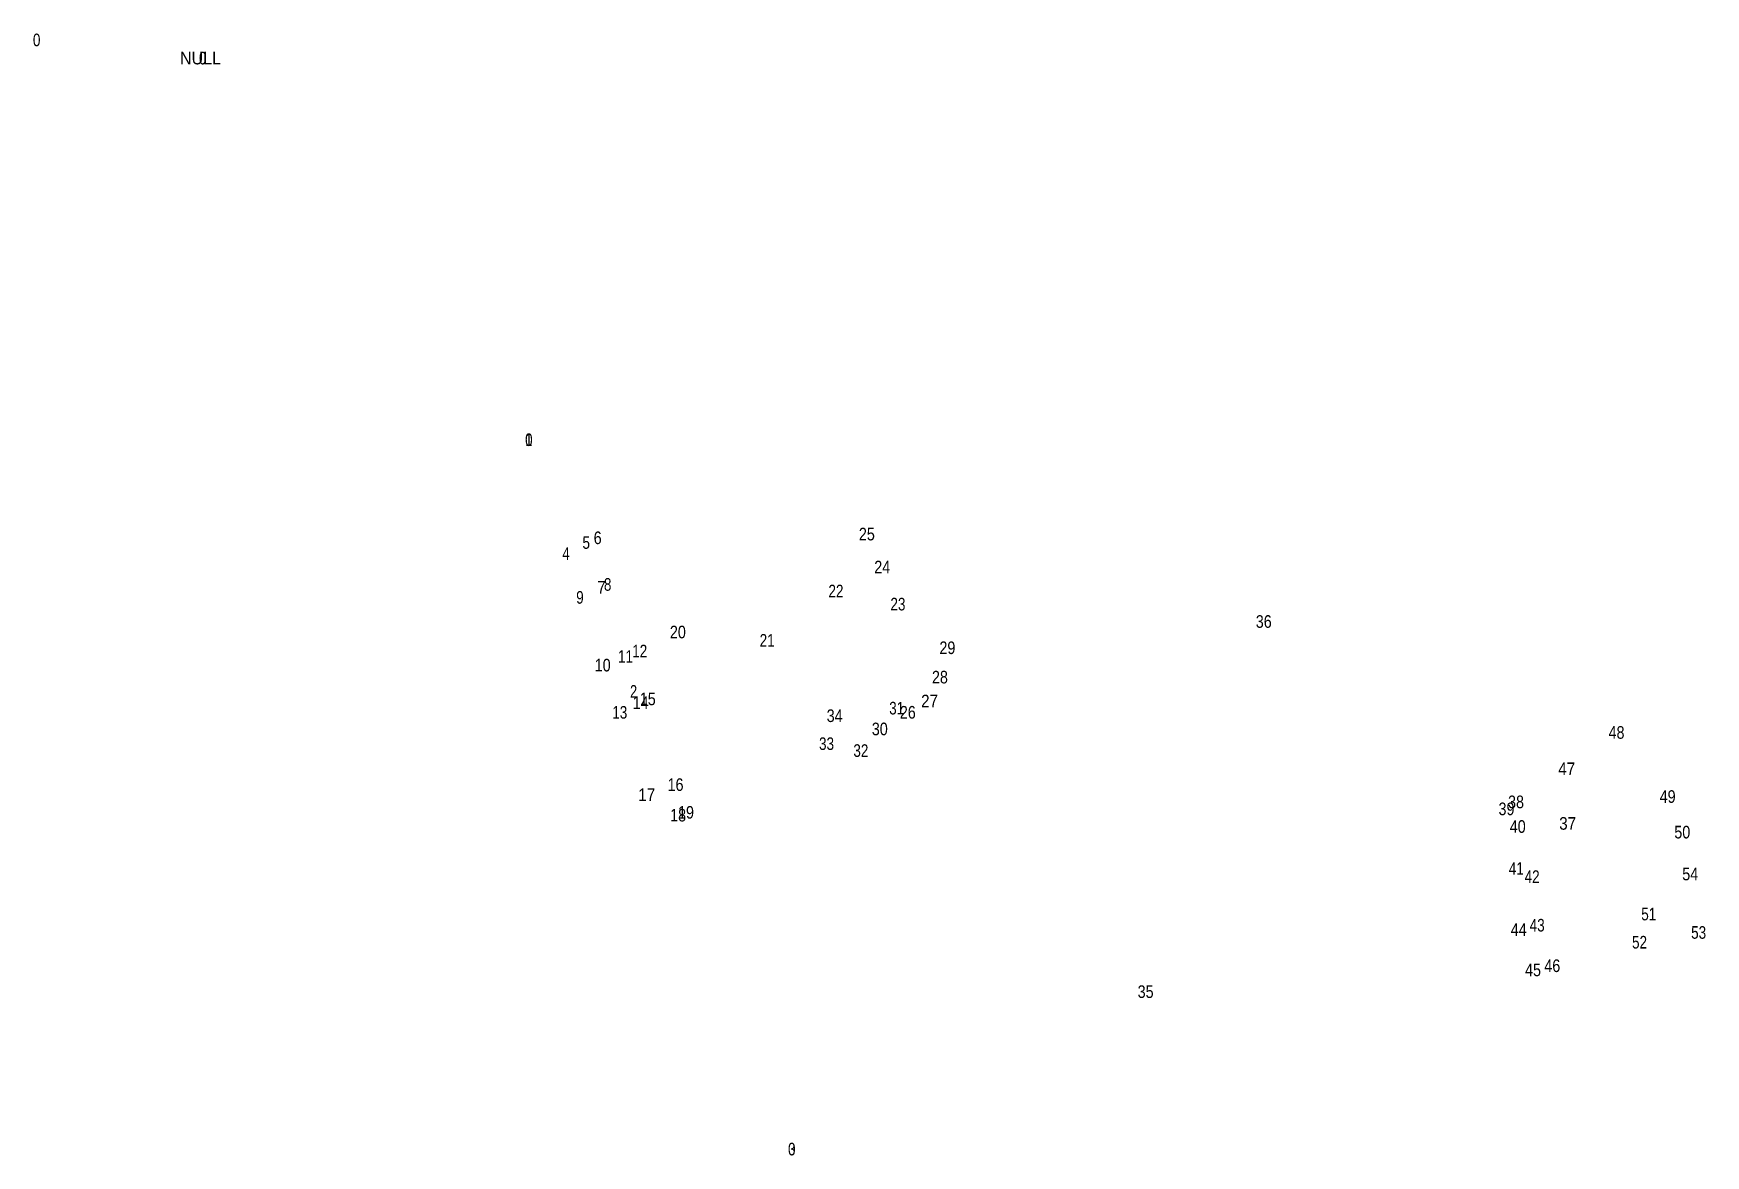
# Model space of a CAD drawing. Header units: metres. Extents: x 551150 to 551481, y 1838373 to 1838595.
import ezdxf
from ezdxf.enums import TextEntityAlignment as Align

# ---------------------------------------------------------------- set-up
doc = ezdxf.new("R2010")
doc.units = ezdxf.units.M
doc.layers.add('12', color=7, linetype='Continuous')

msp = doc.modelspace()

# ---------------------------------------------------------------- texts
at = {"layer": '12'}
for s, width, p in [('0', 0.8, (551150.6, 1838592.62)), ('NULL ', 0.95, (551183.51, 1838589.02)), ('0', 0.8, (551183.51, 1838589.02)), ('0', 0.8, (551248.15, 1838513.39)), ('1', 0.7, (551248.14, 1838513.4)), ('5', 0.8, (551259.515, 1838493)), ('6', 0.85, (551261.79, 1838493.94)), ('25', 0.85, (551315.14, 1838494.68)), ('4', 0.8, (551255.505, 1838490.81)), ('24', 0.85, (551318.19, 1838488.15)), ('7', 0.9, (551262.545, 1838484.13)), ('8', 0.8, (551263.77, 1838484.7)), ('22', 0.8, (551309.015, 1838483.4)), ('9', 0.8, (551258.28, 1838482.13)), ('23', 0.8, (551321.3, 1838480.8)), ('36', 0.85, (551393.805, 1838477.35)), ('20', 0.85, (551277.685, 1838475.27)), ('21', 0.8, (551295.385, 1838473.62)), ('11', 0.8, (551267.305, 1838470.42)), ('12', 0.8, (551270.125, 1838471.5)), ('29', 0.85, (551331.105, 1838472.15)), ('10', 0.85, (551262.785, 1838468.71)), ('28', 0.85, (551329.625, 1838466.33)), ('2', 0.75, (551268.91, 1838463.5)), ('14', 0.85, (551270.31, 1838461.28)), ('15', 0.85, (551271.72, 1838462.02)), ('31', 0.8, (551321.055, 1838460.18)), ('27', 0.9, (551327.57, 1838461.6)), ('13', 0.8, (551266.17, 1838459.35)), ('34', 0.85, (551308.76, 1838458.68)), ('26', 0.85, (551323.255, 1838459.36)), ('33', 0.8, (551307.15, 1838453.14)), ('30', 0.85, (551317.705, 1838456.06)), ('48', 0.85, (551463.725, 1838455.36)), ('32', 0.8, (551313.955, 1838451.77)), ('47', 0.9, (551453.85, 1838448.16)), ('16', 0.85, (551277.225, 1838445.02)), ('17', 0.9, (551271.52, 1838443.03)), ('39', 0.85, (551441.915, 1838440.22)), ('38', 0.85, (551443.805, 1838441.6)), ('49', 0.85, (551473.855, 1838442.66)), ('18', 0.85, (551277.735, 1838438.97)), ('19', 0.85, (551279.295, 1838439.53)), ('40', 0.85, (551444.145, 1838436.72)), ('37', 0.9, (551454.04, 1838437.33)), ('50', 0.85, (551476.755, 1838435.61)), ('41', 0.8, (551443.855, 1838428.4)), ('42', 0.8, (551446.995, 1838426.79)), ('54', 0.85, (551478.33, 1838427.31)), ('43', 0.8, (551448, 1838417.16)), ('51', 0.8, (551470.115, 1838419.37)), ('44', 0.85, (551444.34, 1838416.3)), ('52', 0.8, (551468.285, 1838413.79)), ('53', 0.8, (551480, 1838415.72)), ('45', 0.85, (551447.17, 1838408.3)), ('46', 0.85, (551450.995, 1838409.13)), ('35', 0.85, (551370.39, 1838403.99)), ('0', 0.8, (551300.26, 1838372.79)), ('3', 0.75, (551300.265, 1838372.79))]:
    msp.add_text(s, height=2.5, dxfattribs=dict(at, width=width)).set_placement(p, align=Align.CENTER)

doc.saveas('drawing.dxf')
